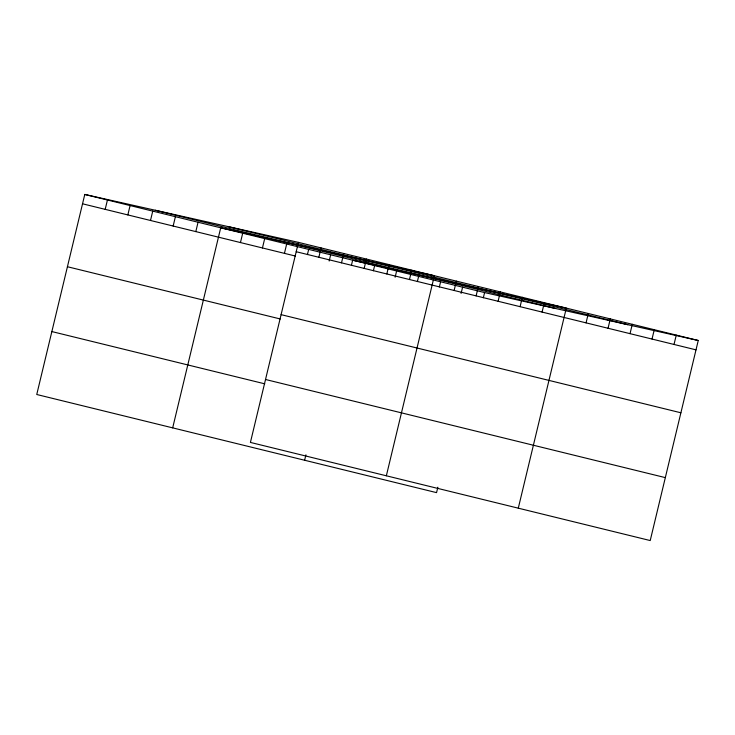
<?xml version="1.0" encoding="UTF-8"?>
<svg xmlns="http://www.w3.org/2000/svg" width="735" height="735" viewBox="0 0 735 735"><rect width="100%" height="100%" fill="white"/><g stroke="black" fill="none" stroke-linecap="round" stroke-linejoin="round"><path stroke-width="1.1" d="M298.447 242.366L250.415 442.424L650.218 540.556L698.25 340.498L298.447 242.366L84.782 194.444L36.75 394.502L436.553 492.634L437.858 487.213M105.188 209.356L107.439 200.003M127.844 214.914L130.086 205.57M150.5 220.482L152.742 211.129M173.157 226.04L175.399 216.687M195.813 231.599L198.055 222.246M172.679 427.862L220.711 227.813L434.376 275.735L386.353 475.784M240.455 242.559L242.706 233.206M262.45 247.952L264.692 238.609M284.436 253.354L286.678 244.002M307.423 254.595L308.672 249.404M318.852 257.278L321.103 247.925M329.161 261.035L330.658 254.797M341.509 262.836L343.76 253.483M304.621 460.248L305.925 454.827M351.404 265.39L352.644 260.199L566.317 308.112L518.285 508.17M364.165 268.394L366.416 259.051M373.389 270.783L374.639 265.592M386.821 273.962L389.072 264.609M395.127 277.224L396.624 270.985M409.478 279.52L411.719 270.168M417.37 281.579L418.619 276.388M439.355 286.981L440.605 281.781M454.12 290.481L456.371 281.128M461.093 293.412L462.591 287.183M476.115 295.874L478.356 286.521M483.336 297.776L484.586 292.576L698.25 340.498M498.1 301.276L500.351 291.924M520.095 306.67L522.337 297.317M542.081 312.072L544.323 302.719M586.061 322.867L588.303 313.514M608.047 328.26L610.289 318.907M630.033 333.662L632.284 324.31M652.028 339.055L654.269 329.703M674.013 344.458L676.264 335.105M227.933 226.555L627.736 324.686M155.287 210.256L555.09 308.397M84.782 194.444L484.586 292.576M296.205 251.719L696.008 349.851M82.531 203.797L295.433 256.056M281.092 314.644L680.895 412.785M67.427 266.731L280.32 318.981M265.528 379.49L665.331 477.621M51.854 331.568L264.756 383.826"/></g></svg>
